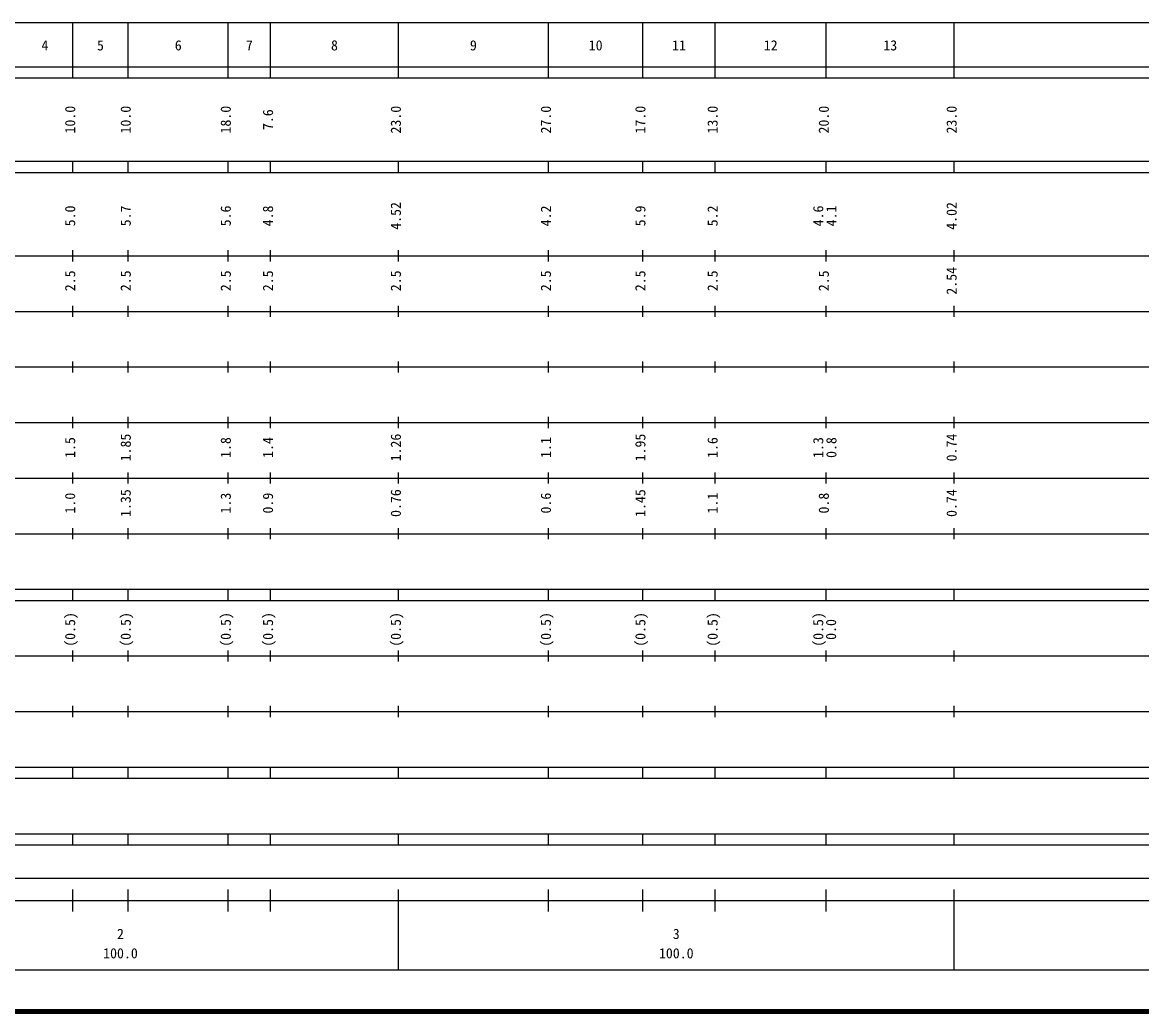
# Model space of a CAD drawing. Units: millimetres on the paper, enlarged 1000 times. Extents: x 40000 to 680000, y 20000 to 380000.
# Drawn here: x 200351 to 401728, y 20000 to 198000 of the extents above; entities that cross this region are included whole.
import ezdxf
from ezdxf.enums import TextEntityAlignment as Align

# ---------------------------------------------------------------- set-up
doc = ezdxf.new("R2010")
doc.units = ezdxf.units.MM
doc.header["$LTSCALE"] = 1000
doc.layers.add('M-TTL', color=2, linetype='Continuous', lineweight=140)
doc.layers.add('M-TTL-BAND', color=7, linetype='Continuous', lineweight=25)
doc.styles.add('ＭＳ ゴシック', font='')
doc.styles.get('ＭＳ ゴシック').set_extended_font_data('MS Gothic')

msp = doc.modelspace()

# ---------------------------------------------------------------- linework, layer by layer
at = {"layer": 'M-TTL'}
msp.add_line((40000, 20000), (680000, 20000), dxfattribs=at)
at = {"layer": 'M-TTL-BAND'}
for p, q in [((68000, 198000), (579000, 198000)), ((209400, 188000), (209400, 198000)), ((219400, 188000), (219400, 198000)), ((237400, 188000), (237400, 198000)), ((245000, 188000), (245000, 198000)), ((268000, 188000), (268000, 198000)), ((295000, 188000), (295000, 198000)), ((312000, 188000), (312000, 198000)), ((325000, 188000), (325000, 198000)), ((345000, 188000), (345000, 198000)), ((368000, 188000), (368000, 198000)), ((40000, 190000), (579000, 190000)), ((40000, 188000), (579000, 188000)), ((40000, 173000), (579000, 173000)), ((209400, 171000), (209400, 173000)), ((219400, 171000), (219400, 173000)), ((237400, 171000), (237400, 173000)), ((245000, 171000), (245000, 173000)), ((268000, 171000), (268000, 173000)), ((295000, 171000), (295000, 173000)), ((312000, 171000), (312000, 173000)), ((325000, 171000), (325000, 173000)), ((345000, 171000), (345000, 173000)), ((368000, 171000), (368000, 173000)), ((40000, 171000), (579000, 171000)), ((40000, 156000), (579000, 156000)), ((209400, 155000), (209400, 157000)), ((219400, 155000), (219400, 157000)), ((237400, 155000), (237400, 157000)), ((245000, 155000), (245000, 157000)), ((268000, 155000), (268000, 157000)), ((295000, 155000), (295000, 157000)), ((312000, 155000), (312000, 157000)), ((325000, 155000), (325000, 157000)), ((345000, 155000), (345000, 157000)), ((368000, 155000), (368000, 157000)), ((46000, 146000), (579000, 146000)), ((209400, 145000), (209400, 147000)), ((219400, 145000), (219400, 147000)), ((237400, 145000), (237400, 147000)), ((245000, 145000), (245000, 147000)), ((268000, 145000), (268000, 147000)), ((295000, 145000), (295000, 147000)), ((312000, 145000), (312000, 147000)), ((325000, 145000), (325000, 147000)), ((345000, 145000), (345000, 147000)), ((368000, 145000), (368000, 147000)), ((209400, 135000), (209400, 137000)), ((219400, 135000), (219400, 137000)), ((237400, 135000), (237400, 137000)), ((245000, 135000), (245000, 137000)), ((268000, 135000), (268000, 137000)), ((295000, 135000), (295000, 137000)), ((312000, 135000), (312000, 137000)), ((325000, 135000), (325000, 137000)), ((345000, 135000), (345000, 137000)), ((368000, 135000), (368000, 137000)), ((52000, 136000), (579000, 136000)), ((209400, 125000), (209400, 127000)), ((219400, 125000), (219400, 127000)), ((237400, 125000), (237400, 127000)), ((245000, 125000), (245000, 127000)), ((268000, 125000), (268000, 127000)), ((295000, 125000), (295000, 127000)), ((312000, 125000), (312000, 127000)), ((325000, 125000), (325000, 127000)), ((345000, 125000), (345000, 127000)), ((368000, 125000), (368000, 127000)), ((46000, 126000), (579000, 126000)), ((209400, 115000), (209400, 117000)), ((219400, 115000), (219400, 117000)), ((237400, 115000), (237400, 117000)), ((245000, 115000), (245000, 117000)), ((268000, 115000), (268000, 117000)), ((295000, 115000), (295000, 117000)), ((312000, 115000), (312000, 117000)), ((325000, 115000), (325000, 117000)), ((345000, 115000), (345000, 117000)), ((368000, 115000), (368000, 117000)), ((52000, 116000), (579000, 116000)), ((209400, 105000), (209400, 107000)), ((219400, 105000), (219400, 107000)), ((237400, 105000), (237400, 107000)), ((245000, 105000), (245000, 107000)), ((268000, 105000), (268000, 107000)), ((295000, 105000), (295000, 107000)), ((312000, 105000), (312000, 107000)), ((325000, 105000), (325000, 107000)), ((345000, 105000), (345000, 107000)), ((368000, 105000), (368000, 107000)), ((46000, 106000), (579000, 106000)), ((40000, 96000), (579000, 96000)), ((209400, 94000), (209400, 96000)), ((219400, 94000), (219400, 96000)), ((237400, 94000), (237400, 96000)), ((245000, 94000), (245000, 96000)), ((268000, 94000), (268000, 96000)), ((295000, 94000), (295000, 96000)), ((312000, 94000), (312000, 96000)), ((325000, 94000), (325000, 96000)), ((345000, 94000), (345000, 96000)), ((368000, 94000), (368000, 96000)), ((40000, 94000), (579000, 94000)), ((209400, 83000), (209400, 85000)), ((219400, 83000), (219400, 85000)), ((237400, 83000), (237400, 85000)), ((245000, 83000), (245000, 85000)), ((268000, 83000), (268000, 85000)), ((295000, 83000), (295000, 85000)), ((312000, 83000), (312000, 85000)), ((325000, 83000), (325000, 85000)), ((345000, 83000), (345000, 85000)), ((368000, 83000), (368000, 85000)), ((49000, 84000), (579000, 84000)), ((209400, 73000), (209400, 75000)), ((219400, 73000), (219400, 75000)), ((237400, 73000), (237400, 75000)), ((245000, 73000), (245000, 75000)), ((268000, 73000), (268000, 75000)), ((295000, 73000), (295000, 75000)), ((312000, 73000), (312000, 75000)), ((325000, 73000), (325000, 75000)), ((345000, 73000), (345000, 75000)), ((368000, 73000), (368000, 75000)), ((40000, 74000), (579000, 74000)), ((40000, 64000), (579000, 64000)), ((209400, 62000), (209400, 64000)), ((219400, 62000), (219400, 64000)), ((237400, 62000), (237400, 64000)), ((245000, 62000), (245000, 64000)), ((268000, 62000), (268000, 64000)), ((295000, 62000), (295000, 64000)), ((312000, 62000), (312000, 64000)), ((325000, 62000), (325000, 64000)), ((345000, 62000), (345000, 64000)), ((368000, 62000), (368000, 64000)), ((40000, 62000), (579000, 62000)), ((40000, 52000), (579000, 52000)), ((209400, 50000), (209400, 52000)), ((219400, 50000), (219400, 52000)), ((237400, 50000), (237400, 52000)), ((245000, 50000), (245000, 52000)), ((268000, 50000), (268000, 52000)), ((295000, 50000), (295000, 52000)), ((312000, 50000), (312000, 52000)), ((325000, 50000), (325000, 52000)), ((345000, 50000), (345000, 52000)), ((368000, 50000), (368000, 52000)), ((40000, 50000), (579000, 50000)), ((71000, 44000), (558000, 44000)), ((209400, 38000), (209400, 42000)), ((219400, 38000), (219400, 42000)), ((237400, 38000), (237400, 42000)), ((245000, 38000), (245000, 42000)), ((268000, 27500), (268000, 42000)), ((295000, 38000), (295000, 42000)), ((312000, 38000), (312000, 42000)), ((325000, 38000), (325000, 42000)), ((345000, 38000), (345000, 42000)), ((368000, 27500), (368000, 42000)), ((40000, 40000), (579000, 40000)), ((68000, 27500), (579000, 27500))]:
    msp.add_line(p, q, dxfattribs=at)

# ---------------------------------------------------------------- texts
at = {"layer": 'M-TTL-BAND', "style": 'ＭＳ ゴシック'}
for s, p in [('4', (204400, 192405)), ('5', (214400, 192405)), ('6', (228400, 192405)), ('7', (241200, 192405)), ('8', (256500, 192405)), ('9', (281500, 192405)), ('10', (303500, 192405)), ('11', (318500, 192405)), ('12', (335000, 192405)), ('13', (356500, 192405)), ('2', (218000, 32523)), ('3', (318000, 32523)), ('100.0', (218000, 29033)), ('100.0', (318000, 29033))]:
    msp.add_text(s, height=1833, dxfattribs=at).set_placement(p, align=Align.BOTTOM_CENTER)
for s, p in [('10.0', (210400, 180500)), ('10.0', (220400, 180500)), ('18.0', (238400, 180500)), ('7.6', (246000, 180500)), ('23.0', (269000, 180500)), ('27.0', (296000, 180500)), ('17.0', (313000, 180500)), ('13.0', (326000, 180500)), ('20.0', (346000, 180500)), ('23.0', (369000, 180500)), ('4.52', (269000, 163174)), ('4.02', (369000, 163174)), ('5.0', (210400, 163174)), ('5.7', (220400, 163174)), ('5.6', (238400, 163174)), ('4.8', (246000, 163174)), ('4.2', (296000, 163174)), ('5.9', (313000, 163174)), ('5.2', (326000, 163174)), ('4.6', (345000, 163174)), ('4.1', (347370, 163174)), ('2.5', (210400, 151500)), ('2.5', (220400, 151500)), ('2.5', (238400, 151500)), ('2.5', (246000, 151500)), ('2.5', (269000, 151500)), ('2.5', (296000, 151500)), ('2.5', (313000, 151500)), ('2.5', (326000, 151500)), ('2.5', (346000, 151500)), ('2.54', (369000, 151500)), ('1.5', (210400, 121500)), ('1.85', (220400, 121500)), ('1.8', (238400, 121500)), ('1.4', (246000, 121500)), ('1.26', (269000, 121500)), ('1.1', (296000, 121500)), ('1.95', (313000, 121500)), ('1.6', (326000, 121500)), ('1.3', (345000, 121500)), ('0.8', (347370, 121500)), ('0.74', (369000, 121500)), ('1.0', (210400, 111500)), ('1.35', (220400, 111500)), ('1.3', (238400, 111500)), ('0.9', (246000, 111500)), ('0.76', (269000, 111500)), ('0.6', (296000, 111500)), ('1.45', (313000, 111500)), ('1.1', (326000, 111500)), ('0.8', (346000, 111500)), ('0.74', (369000, 111500)), ('(0.5)', (210400, 88764)), ('(0.5)', (220400, 88764)), ('(0.5)', (238400, 88764)), ('(0.5)', (246000, 88764)), ('(0.5)', (269000, 88764)), ('(0.5)', (296000, 88764)), ('(0.5)', (313000, 88764)), ('(0.5)', (326000, 88764)), ('(0.5)', (345000, 88764)), ('0.0', (347309, 88764))]:
    msp.add_text(s, height=1833, rotation=90, dxfattribs=at).set_placement(p, align=Align.BOTTOM_CENTER)

doc.saveas('drawing.dxf')
